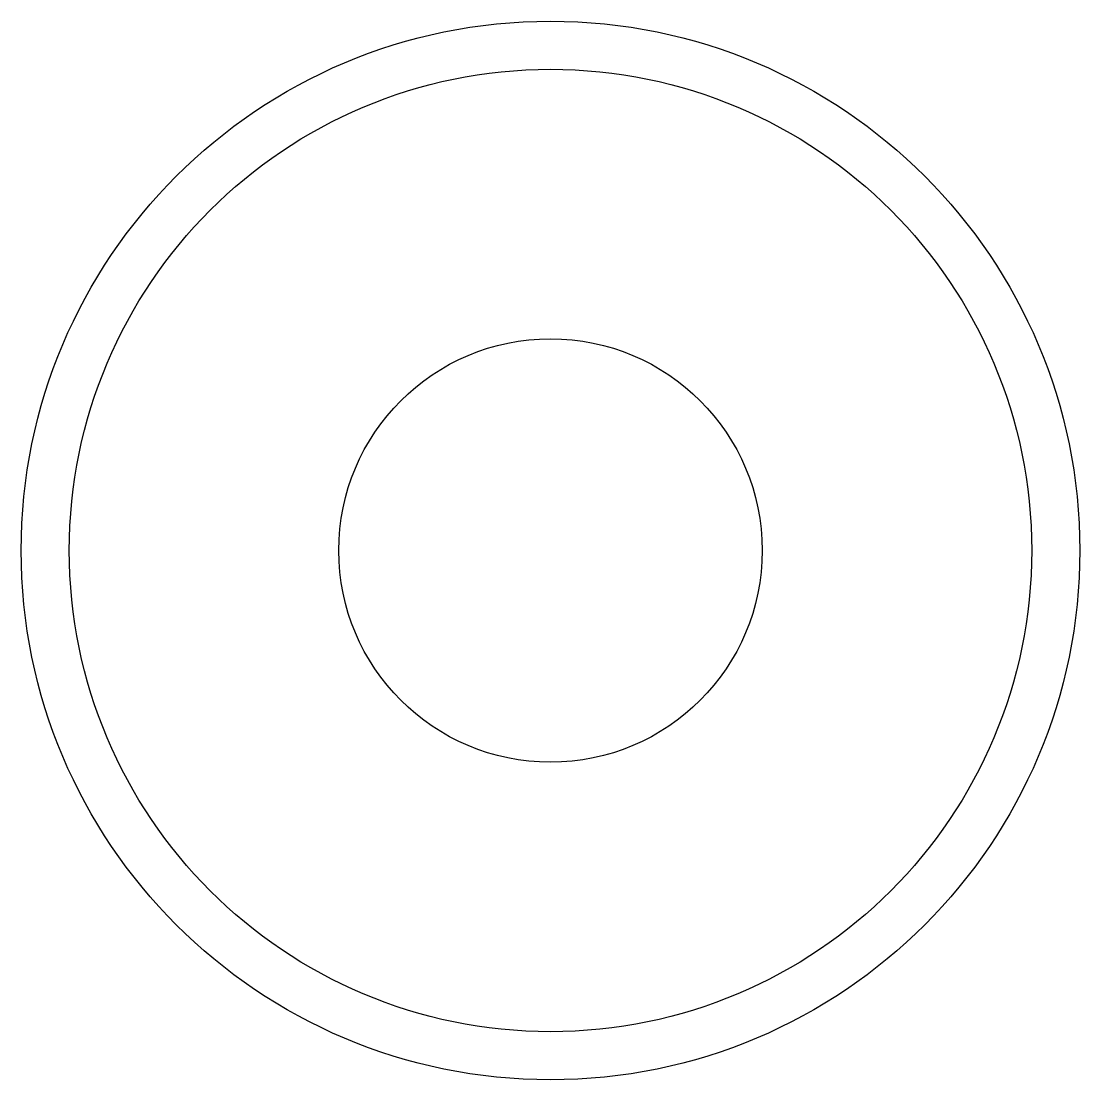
# Model space of a CAD drawing. Header units: millimetres. Extents: x -27.5 to 27.5, y -27.5 to 27.5.
import ezdxf

# ---------------------------------------------------------------- set-up
doc = ezdxf.new("R2010")
doc.units = ezdxf.units.MM
doc.layers.get('0').update_dxf_attribs({"linetype": 'CONTINUOUS'})

msp = doc.modelspace()

# ---------------------------------------------------------------- linework, layer by layer
for radius in [27.5, 25, 11]:
    msp.add_circle((0, 0), radius)

doc.saveas('drawing.dxf')
